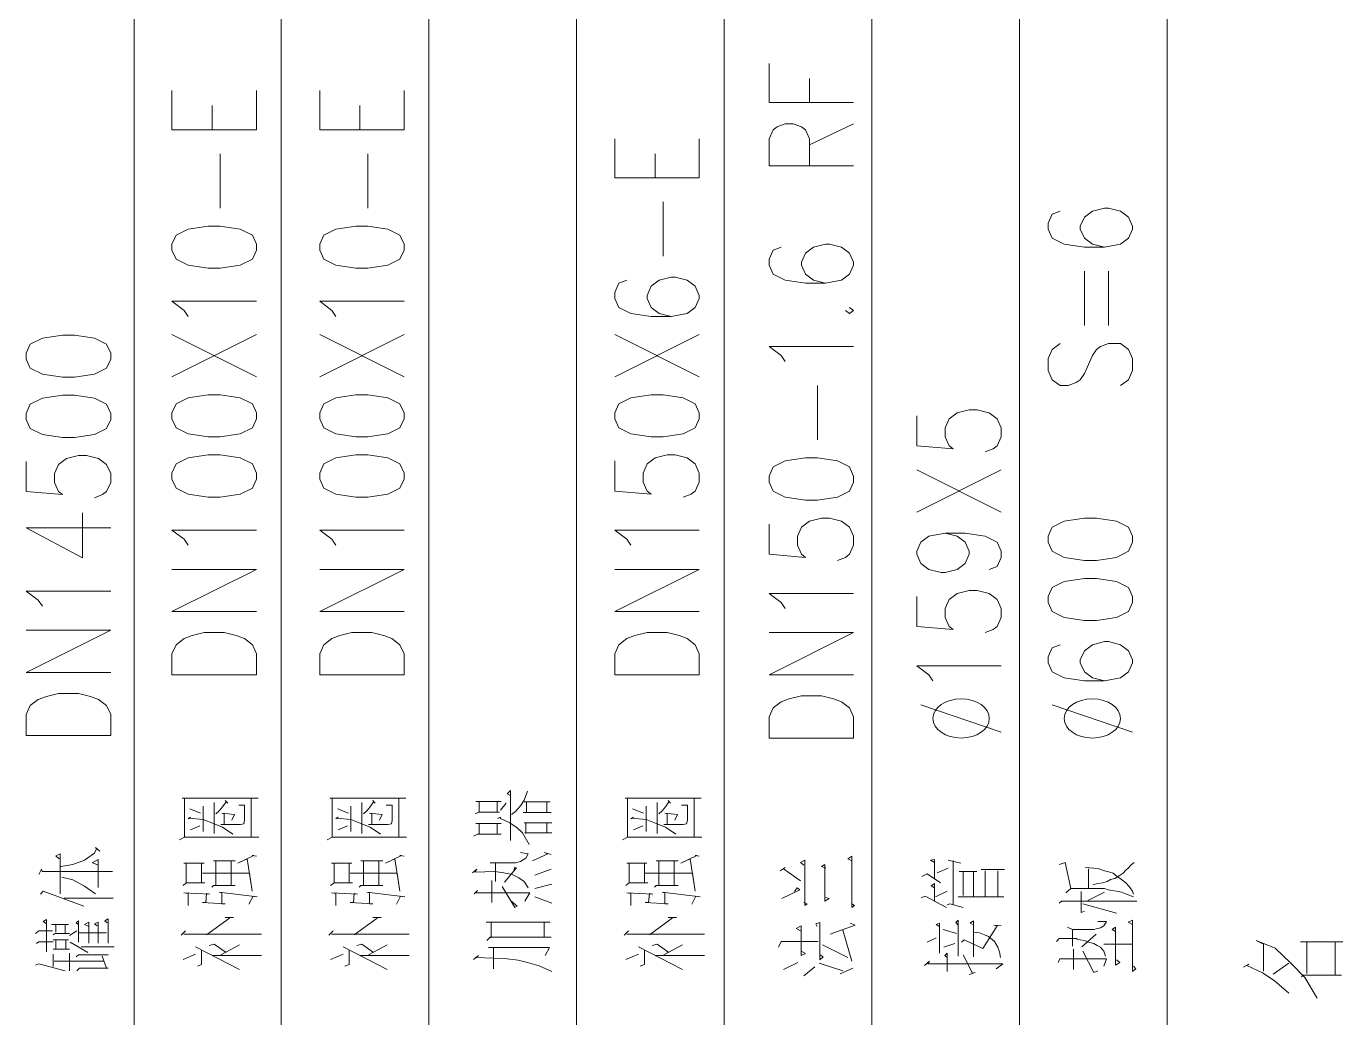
# Model space of a CAD drawing. Header units: millimetres. Extents: x 0 to 829, y 0 to 586.
# Drawn here: x 704.4 to 765.9, y 443.7 to 490.1 of the extents above; entities that cross this region are included whole.
import ezdxf

# ---------------------------------------------------------------- set-up
doc = ezdxf.new("R2010")
doc.units = ezdxf.units.MM

msp = doc.modelspace()

# ---------------------------------------------------------------- linework, layer by layer
at = {"color": 0, "lineweight": 0}
for points in [[(709.404361, 398.307278), (709.404361, 575.772139)], [(716.272944, 398.307278), (716.272944, 575.772139)], [(723.176806, 398.307278), (723.176806, 575.772139)], [(730.077139, 398.307278), (730.077139, 575.772139)], [(736.977472, 398.307278), (736.977472, 575.772139)], [(743.881333, 398.307278), (743.881333, 575.772139)], [(750.781667, 398.307278), (750.781667, 575.772139)], [(757.682, 398.307278), (757.682, 575.772139)], [(743.031139, 486.50525), (739.087083, 486.50525), (739.087083, 488.336167)], [(740.963861, 486.50525), (740.963861, 487.630611)], [(715.112306, 485.23525), (711.16825, 485.23525), (711.16825, 487.066167)], [(715.112306, 485.23525), (715.112306, 487.066167)], [(722.016167, 485.23525), (718.072111, 485.23525), (718.072111, 487.066167)], [(722.016167, 485.23525), (722.016167, 487.066167)], [(713.048556, 485.23525), (713.048556, 486.364139)], [(719.948889, 485.23525), (719.948889, 486.364139)], [(743.031139, 483.545444), (739.087083, 483.545444), (739.087083, 484.811917), (739.274056, 485.23525), (739.464556, 485.376361), (739.8385, 485.517472), (740.212444, 485.517472), (740.589917, 485.376361), (740.776889, 485.23525), (740.963861, 484.811917), (740.963861, 483.545444)], [(740.963861, 484.533222), (743.031139, 485.517472)], [(735.816833, 482.981), (731.872778, 482.981), (731.872778, 484.811917)], [(735.816833, 482.981), (735.816833, 484.811917)], [(713.4225, 481.573417), (713.4225, 484.109889)], [(720.322833, 481.573417), (720.322833, 484.109889)], [(733.753083, 482.981), (733.753083, 484.109889)], [(734.127028, 479.319167), (734.127028, 481.855639)], [(752.686667, 481.432306), (752.312722, 481.291194), (752.122222, 480.871389), (752.122222, 480.589167), (752.312722, 480.165833), (752.873639, 479.883611), (753.815556, 479.7425), (754.753944, 479.7425), (755.505361, 479.883611), (755.879306, 480.165833), (756.066278, 480.589167), (756.066278, 480.730278), (755.879306, 481.150083), (755.505361, 481.432306), (754.940917, 481.573417), (754.753944, 481.573417), (754.1895, 481.432306), (753.815556, 481.150083), (753.625056, 480.730278), (753.625056, 480.589167), (753.815556, 480.165833), (754.1895, 479.883611), (754.753944, 479.7425)], [(739.651528, 479.7425), (739.274056, 479.601389), (739.087083, 479.178056), (739.087083, 478.899361), (739.274056, 478.476028), (739.8385, 478.193806), (740.776889, 478.052694), (741.715278, 478.052694), (742.466694, 478.193806), (742.844167, 478.476028), (743.031139, 478.899361), (743.031139, 479.040472), (742.844167, 479.460278), (742.466694, 479.7425), (741.905778, 479.883611), (741.715278, 479.883611), (741.154361, 479.7425), (740.776889, 479.460278), (740.589917, 479.040472), (740.589917, 478.899361), (740.776889, 478.476028), (741.154361, 478.193806), (741.715278, 478.052694)], [(732.437222, 478.193806), (732.063278, 478.052694), (731.872778, 477.629361), (731.872778, 477.347139), (732.063278, 476.927333), (732.624194, 476.645111), (733.562583, 476.504), (734.5045, 476.504), (735.252389, 476.645111), (735.629861, 476.927333), (735.816833, 477.347139), (735.816833, 477.48825), (735.629861, 477.911583), (735.252389, 478.193806), (734.691472, 478.334917), (734.5045, 478.334917), (733.940056, 478.193806), (733.562583, 477.911583), (733.375611, 477.48825), (733.375611, 477.347139), (733.562583, 476.927333), (733.940056, 476.645111), (734.5045, 476.504)], [(753.815556, 476.080667), (753.815556, 478.617139)], [(754.940917, 476.080667), (754.940917, 478.617139)], [(711.919667, 476.504), (711.732694, 476.786222), (711.16825, 477.209556), (715.112306, 477.209556)], [(718.823528, 476.504), (718.633028, 476.786222), (718.072111, 477.209556), (722.016167, 477.209556)], [(742.653667, 476.786222), (742.844167, 476.645111), (743.031139, 476.786222), (742.844167, 476.927333)], [(715.112306, 473.685306), (711.16825, 475.657333)], [(711.16825, 473.685306), (715.112306, 475.657333)], [(722.016167, 473.685306), (718.072111, 475.657333)], [(718.072111, 473.685306), (722.016167, 475.657333)], [(735.816833, 473.685306), (731.872778, 475.657333)], [(731.872778, 473.685306), (735.816833, 475.657333)], [(739.8385, 474.390861), (739.651528, 474.673083), (739.087083, 475.096417), (743.031139, 475.096417)], [(752.686667, 475.237528), (752.312722, 474.955306), (752.122222, 474.531972), (752.122222, 473.967528), (752.312722, 473.544194), (752.686667, 473.2655), (753.064139, 473.2655), (753.438083, 473.406611), (753.625056, 473.544194), (753.815556, 473.826417), (754.1895, 474.673083), (754.376472, 474.955306), (754.566972, 475.096417), (754.940917, 475.237528), (755.505361, 475.237528), (755.879306, 474.955306), (756.066278, 474.531972), (756.066278, 473.967528), (755.879306, 473.544194), (755.505361, 473.2655)], [(741.341333, 470.729028), (741.341333, 473.2655)], [(745.987417, 471.854389), (745.987417, 470.446806), (747.677222, 470.305694), (747.49025, 470.446806), (747.303278, 470.870139), (747.303278, 471.293472), (747.49025, 471.713278), (747.867722, 471.9955), (748.428639, 472.136611), (748.806111, 472.136611), (749.370556, 471.9955), (749.7445, 471.713278), (749.931472, 471.293472), (749.931472, 470.870139), (749.7445, 470.446806), (749.557528, 470.305694), (749.180056, 470.164583)], [(704.359639, 469.716556), (704.359639, 468.308972), (706.049444, 468.167861), (705.862472, 468.308972), (705.671972, 468.732306), (705.671972, 469.152111), (705.862472, 469.575444), (706.236417, 469.857667), (706.800861, 469.998778), (707.174806, 469.998778), (707.73925, 469.857667), (708.113194, 469.575444), (708.303694, 469.152111), (708.303694, 468.732306), (708.113194, 468.308972), (707.926222, 468.167861), (707.552278, 468.02675)], [(731.872778, 469.744778), (731.872778, 468.333667), (733.562583, 468.192556), (733.375611, 468.333667), (733.188639, 468.757), (733.188639, 469.180333), (733.375611, 469.603667), (733.753083, 469.882361), (734.314, 470.023472), (734.691472, 470.023472), (735.252389, 469.882361), (735.629861, 469.603667), (735.816833, 469.180333), (735.816833, 468.757), (735.629861, 468.333667), (735.442889, 468.192556), (735.065417, 468.051444)], [(749.931472, 467.349417), (745.987417, 469.321444)], [(745.987417, 467.349417), (749.931472, 469.321444)], [(704.359639, 466.619167), (706.987833, 465.211583), (706.987833, 467.321194)], [(739.087083, 466.784972), (739.087083, 465.377389), (740.776889, 465.236278), (740.589917, 465.377389), (740.402944, 465.800722), (740.402944, 466.220528), (740.589917, 466.643861), (740.963861, 466.926083), (741.528306, 467.067194), (741.905778, 467.067194), (742.466694, 466.926083), (742.844167, 466.643861), (743.031139, 466.220528), (743.031139, 465.800722), (742.844167, 465.377389), (742.653667, 465.236278), (742.279722, 465.095167)], [(704.359639, 466.619167), (708.303694, 466.619167)], [(711.919667, 465.800722), (711.732694, 466.079417), (711.16825, 466.50275), (715.112306, 466.50275)], [(718.823528, 465.800722), (718.633028, 466.079417), (718.072111, 466.50275), (722.016167, 466.50275)], [(732.624194, 465.800722), (732.437222, 466.079417), (731.872778, 466.50275), (735.816833, 466.50275)], [(747.303278, 466.361639), (747.867722, 466.220528), (748.241667, 465.941833), (748.428639, 465.5185), (748.428639, 465.377389), (748.241667, 464.954056), (747.867722, 464.671833), (747.303278, 464.530722), (747.116306, 464.530722), (746.551861, 464.671833), (746.177917, 464.954056), (745.987417, 465.377389), (745.987417, 465.5185), (746.177917, 465.941833), (746.551861, 466.220528), (747.303278, 466.361639), (748.241667, 466.361639), (749.180056, 466.220528), (749.7445, 465.941833), (749.931472, 465.5185), (749.931472, 465.236278), (749.7445, 464.812944), (749.370556, 464.671833)], [(715.112306, 462.699806), (711.16825, 462.699806), (715.112306, 464.671833), (711.16825, 464.671833)], [(722.016167, 462.699806), (718.072111, 462.699806), (722.016167, 464.671833), (718.072111, 464.671833)], [(735.816833, 462.699806), (731.872778, 462.699806), (735.816833, 464.671833), (731.872778, 464.671833)], [(705.111056, 462.957333), (704.920556, 463.239556), (704.359639, 463.659361), (708.303694, 463.659361)], [(739.8385, 462.840917), (739.651528, 463.123139), (739.087083, 463.546472), (743.031139, 463.546472)], [(745.987417, 463.405361), (745.987417, 461.997778), (747.677222, 461.856667), (747.49025, 461.997778), (747.303278, 462.417583), (747.303278, 462.840917), (747.49025, 463.26425), (747.867722, 463.546472), (748.428639, 463.687583), (748.806111, 463.687583), (749.370556, 463.546472), (749.7445, 463.26425), (749.931472, 462.840917), (749.931472, 462.417583), (749.7445, 461.997778), (749.557528, 461.856667), (749.180056, 461.715556)], [(708.303694, 459.856417), (704.359639, 459.856417), (708.303694, 461.828444), (704.359639, 461.828444)], [(743.031139, 459.743528), (739.087083, 459.743528), (743.031139, 461.715556), (739.087083, 461.715556)], [(752.686667, 461.151111), (752.312722, 461.01), (752.122222, 460.586667), (752.122222, 460.307972), (752.312722, 459.884639), (752.873639, 459.602417), (753.815556, 459.461306), (754.753944, 459.461306), (755.505361, 459.602417), (755.879306, 459.884639), (756.066278, 460.307972), (756.066278, 460.445556), (755.879306, 460.868889), (755.505361, 461.151111), (754.940917, 461.292222), (754.753944, 461.292222), (754.1895, 461.151111), (753.815556, 460.868889), (753.625056, 460.445556), (753.625056, 460.307972), (753.815556, 459.884639), (754.1895, 459.602417), (754.753944, 459.461306)], [(746.738833, 459.461306), (746.551861, 459.743528), (745.987417, 460.166861), (749.931472, 460.166861)], [(746.177917, 458.335944), (749.931472, 457.065944)], [(752.312722, 458.335944), (756.066278, 457.065944)], [(726.993861, 451.993), (726.993861, 454.328389), (726.835111, 454.180222), (726.955056, 454.12025)], [(727.032667, 453.203028), (727.230222, 453.351194), (727.466583, 453.619306), (727.625333, 453.883889), (727.784083, 454.300167)], [(711.524556, 452.02475), (711.760917, 452.144694), (715.23225, 452.144694), (714.875944, 452.144694), (714.875944, 453.975611), (715.193444, 453.975611), (711.6445, 453.975611), (711.760917, 453.975611), (711.760917, 452.144694)], [(712.62875, 452.409278), (712.62875, 453.591083)], [(713.140278, 452.321083), (713.140278, 453.771)], [(713.221417, 453.238306), (713.376639, 453.386472), (713.535389, 453.562861), (713.694139, 453.799222), (713.655333, 453.859194), (713.77175, 453.73925)], [(713.969306, 452.941972), (714.08925, 453.206556), (713.496583, 453.266528), (713.613, 453.238306), (713.613, 452.733833), (713.457778, 452.733833), (714.364417, 452.733833), (714.523167, 452.765583), (714.561972, 452.941972), (714.561972, 453.651056), (714.286806, 453.651056)], [(718.424889, 452.02475), (718.66125, 452.144694), (722.132583, 452.144694), (721.776278, 452.144694), (721.776278, 453.975611), (722.093778, 453.975611), (718.544833, 453.975611), (718.66125, 453.975611), (718.66125, 452.144694)], [(719.529083, 452.409278), (719.529083, 453.591083)], [(720.044139, 452.321083), (720.044139, 453.771)], [(720.12175, 453.238306), (720.2805, 453.386472), (720.435722, 453.562861), (720.594472, 453.799222), (720.555667, 453.859194), (720.672083, 453.73925)], [(720.869639, 452.941972), (720.989583, 453.206556), (720.396917, 453.266528), (720.516861, 453.238306), (720.516861, 452.733833), (720.358111, 452.733833), (721.26475, 452.733833), (721.4235, 452.765583), (721.462306, 452.941972), (721.462306, 453.651056), (721.187139, 453.651056)], [(725.339333, 453.234778), (725.494556, 453.322972), (726.482333, 453.322972), (726.362389, 453.322972), (726.362389, 453.823917), (726.559944, 453.823917), (725.378139, 453.823917), (725.533361, 453.823917), (725.533361, 453.322972)], [(726.521139, 453.411167), (726.796306, 453.735722)], [(727.586528, 453.29475), (728.888278, 453.29475), (728.690722, 453.29475), (728.690722, 453.795694), (728.845944, 453.795694), (727.625333, 453.795694), (727.74175, 453.795694), (727.74175, 453.322972)], [(732.229083, 452.02475), (732.465444, 452.144694), (735.936778, 452.144694), (735.580472, 452.144694), (735.580472, 453.975611), (735.897972, 453.975611), (732.3455, 453.975611), (732.465444, 453.975611), (732.465444, 452.144694)], [(733.333278, 452.409278), (733.333278, 453.591083)], [(733.844806, 452.321083), (733.844806, 453.771)], [(733.925944, 453.238306), (734.081167, 453.386472), (734.239917, 453.562861), (734.398667, 453.799222), (734.359861, 453.859194), (734.476278, 453.73925)], [(734.673833, 452.941972), (734.793778, 453.206556), (734.201111, 453.266528), (734.317528, 453.238306), (734.317528, 452.733833), (734.162306, 452.733833), (735.068944, 452.733833), (735.224167, 452.765583), (735.2665, 452.941972), (735.2665, 453.651056), (734.987806, 453.651056)], [(711.919667, 453.001944), (712.036083, 453.090139), (711.958472, 453.030167), (712.62875, 452.970194), (713.101472, 452.793806), (713.535389, 452.617417), (714.008111, 452.289333)], [(711.997278, 453.474667), (712.508806, 453.266528)], [(718.82, 453.001944), (718.939944, 453.090139), (718.858806, 453.030167), (719.529083, 452.970194), (720.001806, 452.793806), (720.435722, 452.617417), (720.911972, 452.289333)], [(718.897611, 453.474667), (719.412667, 453.266528)], [(726.401194, 453.026639), (726.521139, 453.086611), (726.521139, 453.026639), (726.955056, 452.8185), (727.307833, 452.582139), (727.547722, 452.345778), (727.861694, 451.813083)], [(732.624194, 453.001944), (732.740611, 453.090139), (732.663, 453.030167), (733.333278, 452.970194), (733.806, 452.793806), (734.239917, 452.617417), (734.712639, 452.289333)], [(732.701806, 453.474667), (733.213333, 453.266528)], [(712.036083, 452.497472), (712.47, 452.673861)], [(718.939944, 452.497472), (719.373861, 452.673861)], [(725.258194, 452.197611), (725.45575, 452.289333), (726.559944, 452.289333), (726.362389, 452.289333), (726.362389, 452.790278), (726.559944, 452.790278), (725.378139, 452.790278), (725.533361, 452.790278), (725.533361, 452.317556)], [(727.664139, 452.345778), (728.927083, 452.345778), (728.690722, 452.345778), (728.690722, 452.8185), (728.927083, 452.8185), (727.625333, 452.8185), (727.702944, 452.8185), (727.702944, 452.317556)], [(732.740611, 452.497472), (733.174528, 452.673861)], [(705.975361, 450.779444), (706.529222, 450.867639), (707.079556, 451.075778), (707.552278, 451.400333), (707.633417, 451.608472), (707.591083, 451.664917), (707.788639, 451.488528)], [(705.936556, 449.505917), (705.936556, 451.372111), (705.739, 451.280389), (705.89775, 451.13575)], [(707.711028, 449.80225), (707.711028, 451.104), (707.435861, 450.955833)], [(713.023861, 449.805778), (713.101472, 449.893972), (714.128056, 449.893972), (713.9305, 449.893972), (713.9305, 451.047556), (714.128056, 451.047556), (713.101472, 451.047556), (713.221417, 451.047556), (713.221417, 449.893972), (713.221417, 450.458417), (712.589944, 450.458417), (714.798333, 450.458417), (714.91475, 449.629389), (714.678389, 451.13575), (714.244472, 450.931139), (714.995889, 451.283917), (714.91475, 451.283917), (715.112306, 451.255694)], [(719.924194, 449.805778), (720.001806, 449.893972), (721.028389, 449.893972), (720.830833, 449.893972), (720.830833, 451.047556), (721.028389, 451.047556), (720.001806, 451.047556), (720.12175, 451.047556), (720.12175, 449.893972), (720.12175, 450.458417), (719.490278, 450.458417), (721.698667, 450.458417), (721.818611, 449.629389), (721.58225, 451.13575), (721.148333, 450.931139), (721.896222, 451.283917), (721.818611, 451.283917), (722.016167, 451.255694)], [(726.284778, 450.070361), (726.284778, 450.955833), (726.048417, 450.955833), (727.230222, 450.955833), (727.466583, 451.015806), (727.702944, 451.163972), (727.822889, 451.372111), (727.466583, 451.428556)], [(728.020444, 451.044028), (728.729528, 451.372111), (728.570778, 451.428556), (728.888278, 451.340361)], [(733.728389, 449.805778), (733.806, 449.893972), (734.832583, 449.893972), (734.635028, 449.893972), (734.635028, 451.047556), (734.832583, 451.047556), (733.806, 451.047556), (733.925944, 451.047556), (733.925944, 449.893972), (733.925944, 450.458417), (733.294472, 450.458417), (735.502861, 450.458417), (735.619278, 449.629389), (735.382917, 451.13575), (734.949, 450.931139), (735.700417, 451.283917), (735.619278, 451.283917), (735.816833, 451.255694)], [(740.702806, 449.096694), (740.861556, 449.036722), (740.745139, 448.948528), (740.745139, 451.079306), (740.547583, 450.959361), (740.702806, 450.842944)], [(742.953528, 449.036722), (743.069944, 448.948528), (742.953528, 448.860333), (742.953528, 451.255694), (742.755972, 451.13575), (742.953528, 451.047556)], [(746.816444, 450.222056), (746.816444, 451.107528), (746.618889, 451.079306), (746.816444, 450.959361)], [(747.447917, 451.079306), (748.040583, 450.931139)], [(747.684278, 449.0085), (747.684278, 451.047556)], [(704.948778, 450.394917), (705.068722, 450.6595), (705.107528, 450.543083), (708.381306, 450.543083)], [(707.474667, 450.955833), (707.711028, 450.839417)], [(711.683306, 449.893972), (711.838528, 450.013917), (712.706361, 450.013917), (712.551139, 450.013917), (712.551139, 450.931139), (712.667556, 450.931139), (711.722111, 450.931139), (711.838528, 450.931139), (711.838528, 450.013917)], [(718.583639, 449.893972), (718.742389, 450.013917), (719.610222, 450.013917), (719.451472, 450.013917), (719.451472, 450.931139), (719.567889, 450.931139), (718.622444, 450.931139), (718.742389, 450.931139), (718.742389, 450.013917)], [(725.219389, 450.483111), (725.416944, 450.6595), (725.339333, 450.511333), (726.245972, 450.543083), (726.679889, 450.483111), (727.071472, 450.394917), (727.388972, 450.24675), (727.625333, 450.070361), (727.822889, 449.774028)], [(726.718694, 450.038611), (727.269028, 450.719472), (727.191417, 450.751222), (727.152611, 450.571306)], [(728.136861, 450.366694), (728.888278, 450.6595)], [(732.387833, 449.893972), (732.543056, 450.013917), (733.410889, 450.013917), (733.255667, 450.013917), (733.255667, 450.931139), (733.372083, 450.931139), (732.426639, 450.931139), (732.543056, 450.931139), (732.543056, 450.013917)], [(739.598611, 450.574833), (739.834972, 450.723), (739.757361, 450.663028), (740.547583, 450.102111)], [(741.729389, 449.333056), (741.888139, 449.273083), (741.690583, 449.156667), (741.690583, 450.871167), (741.531833, 450.782972), (741.729389, 450.694778)], [(746.223778, 450.31025), (746.463667, 450.426667), (747.091611, 450.013917)], [(746.936389, 450.486639), (747.447917, 450.694778)], [(747.959444, 450.546611), (748.788472, 450.546611)], [(748.157, 449.42125), (748.157, 450.546611)], [(748.629722, 449.393028), (748.629722, 450.546611)], [(748.986028, 450.634806), (750.090222, 450.634806)], [(749.183583, 449.393028), (749.183583, 450.574833)], [(749.77625, 449.361278), (749.77625, 450.574833)], [(752.637278, 450.871167), (752.912444, 450.959361), (753.187611, 449.745806), (752.95125, 449.541194)], [(753.857889, 450.723), (754.253, 450.694778), (754.489361, 450.663028), (754.764528, 450.574833), (755.004417, 450.514861), (755.159639, 450.458417), (755.357194, 450.31025), (755.55475, 450.162083), (755.752306, 450.013917), (755.911056, 449.837528), (756.066278, 449.629389), (756.108611, 449.481222)], [(754.016639, 449.745806), (754.016639, 450.663028)], [(754.214194, 449.925722), (754.450556, 449.982167), (754.686917, 450.013917), (754.884472, 450.073889), (755.043222, 450.162083), (755.240778, 450.222056), (755.438333, 450.338472), (755.632361, 450.458417), (755.752306, 450.606583), (755.868722, 450.694778), (755.988667, 450.842944), (756.147417, 450.959361)], [(706.014167, 450.274972), (706.529222, 450.158556), (707.079556, 449.862222), (707.591083, 449.505917)], [(726.126028, 449.093167), (726.126028, 450.126806), (726.126028, 449.537667), (725.378139, 449.537667), (727.9005, 449.537667), (727.664139, 449.153139)], [(726.993861, 449.181361), (727.307833, 448.916778), (727.191417, 448.856806), (726.59875, 449.834)], [(728.136861, 449.742278), (728.927083, 449.950417)], [(746.816444, 449.156667), (746.816444, 449.982167), (746.657694, 449.86575), (746.816444, 449.777556)], [(705.029917, 449.477694), (705.146333, 449.625861), (707.04075, 448.916778)], [(706.134111, 449.301306), (708.420111, 449.301306)], [(711.919667, 448.948528), (711.919667, 449.509444), (711.722111, 449.541194), (712.942722, 449.481222), (712.7875, 449.509444), (712.748694, 449.096694), (712.589944, 449.096694), (713.655333, 449.036722), (713.496583, 449.036722), (713.496583, 449.541194), (713.376639, 449.569417), (715.151111, 449.361278), (714.957083, 449.393028), (714.759528, 449.0085)], [(718.82, 448.948528), (718.82, 449.509444), (718.622444, 449.541194), (719.846583, 449.481222), (719.687833, 449.509444), (719.649028, 449.096694), (719.490278, 449.096694), (720.555667, 449.036722), (720.396917, 449.036722), (720.396917, 449.541194), (720.2805, 449.569417), (722.054972, 449.361278), (721.857417, 449.393028), (721.659861, 449.0085)], [(725.297, 449.505917), (725.45575, 449.654083)], [(728.136861, 449.35775), (728.927083, 449.064944)], [(732.624194, 448.948528), (732.624194, 449.509444), (732.426639, 449.541194), (733.64725, 449.481222), (733.492028, 449.509444), (733.449694, 449.096694), (733.294472, 449.096694), (734.359861, 449.036722), (734.201111, 449.036722), (734.201111, 449.541194), (734.081167, 449.569417), (735.855639, 449.361278), (735.658083, 449.393028), (735.464056, 449.0085)], [(739.67975, 449.273083), (740.508778, 449.689361), (740.388833, 449.777556), (740.268889, 449.601167)], [(746.184972, 449.304833), (746.382528, 449.393028), (747.370306, 448.860333)], [(746.85525, 449.361278), (747.409111, 449.629389)], [(747.920639, 449.361278), (750.051417, 449.361278)], [(753.187611, 449.745806), (754.764528, 449.745806), (754.923278, 449.689361), (755.120833, 449.657611), (755.318389, 449.629389), (755.55475, 449.569417), (755.791111, 449.481222), (756.108611, 449.361278)], [(753.819083, 448.683944), (753.660333, 448.623972), (753.660333, 449.601167)], [(753.977833, 449.184889), (754.764528, 449.569417)], [(747.409111, 448.97675), (747.525528, 449.036722), (748.157, 448.860333)], [(752.637278, 449.068472), (752.753694, 449.156667), (756.263833, 449.156667)], [(753.741472, 449.036722), (755.318389, 448.592222)], [(705.305083, 446.786), (705.305083, 448.295889), (705.146333, 448.207694), (705.305083, 448.08775)], [(705.541444, 448.059528), (706.331667, 448.059528)], [(705.739, 447.703222), (705.739, 448.059528)], [(706.172917, 447.675), (706.172917, 448.059528)], [(706.804389, 447.2305), (706.804389, 448.235917), (706.684444, 448.147722), (706.804389, 448.059528)], [(707.277111, 447.19875), (707.277111, 448.175944), (707.079556, 448.059528), (707.277111, 447.967806)], [(707.711028, 447.19875), (707.711028, 448.175944), (707.552278, 448.08775), (707.672222, 447.999556)], [(708.18375, 447.19875), (708.18375, 448.324111), (708.025, 448.235917), (708.144944, 448.147722)], [(712.7875, 447.586806), (713.852889, 448.355861)], [(713.655333, 448.387611), (714.046917, 448.387611)], [(719.687833, 447.586806), (720.753222, 448.355861)], [(720.555667, 448.387611), (720.950778, 448.387611)], [(725.889667, 447.318694), (726.048417, 447.466861), (728.888278, 447.466861), (728.570778, 447.466861), (728.570778, 448.175944), (728.845944, 448.175944), (725.850861, 448.175944), (726.087222, 448.175944), (726.087222, 447.438639)], [(733.492028, 447.586806), (734.553889, 448.355861)], [(734.359861, 448.387611), (734.751444, 448.387611)], [(740.586389, 446.81775), (740.783944, 446.701333), (740.586389, 446.613139), (740.586389, 448.003083), (740.350028, 447.883139), (740.547583, 447.766722)], [(741.454222, 446.641361), (741.612972, 446.553167), (741.454222, 446.405), (741.454222, 448.15125), (741.256667, 448.091278), (741.334278, 447.971333)], [(741.926944, 447.618556), (743.10875, 448.031306), (742.872389, 448.1195)], [(747.052806, 446.729556), (747.052806, 448.1195), (746.894056, 448.063056), (747.052806, 447.971333)], [(747.920639, 446.581389), (747.920639, 448.267667), (747.804222, 448.15125), (747.920639, 448.031306)], [(748.079389, 447.234028), (748.195806, 447.350444), (749.063639, 446.937694), (749.733917, 448.003083), (749.578694, 448.031306), (749.931472, 448.003083)], [(748.629722, 446.553167), (748.629722, 448.239444), (748.4745, 448.1195), (748.590917, 448.063056)], [(753.032389, 447.943111), (753.26875, 447.823167), (754.253, 447.823167), (754.372944, 447.854917), (754.5705, 447.914889), (754.725722, 448.003083), (754.845667, 448.207694), (754.450556, 448.207694)], [(756.108611, 446.108667), (756.225028, 445.99225), (756.066278, 445.872306), (756.066278, 448.267667), (755.868722, 448.179472), (756.066278, 448.063056)], [(704.793556, 447.64325), (704.948778, 447.763194), (705.58025, 447.763194)], [(705.619056, 447.583278), (705.700194, 447.64325), (706.370472, 447.64325)], [(705.619056, 447.346917), (706.331667, 447.346917)], [(706.211722, 446.905944), (706.211722, 447.346917)], [(706.370472, 447.555056), (706.72325, 447.763194)], [(706.804389, 447.675), (708.106139, 447.675)], [(711.602167, 447.558583), (711.799722, 447.766722)], [(711.722111, 447.618556), (715.348667, 447.618556)], [(718.506028, 447.558583), (718.703583, 447.766722)], [(718.622444, 447.618556), (722.252528, 447.618556)], [(732.306694, 447.558583), (732.50425, 447.766722)], [(732.426639, 447.618556), (736.053194, 447.618556)], [(742.953528, 446.345028), (742.519611, 447.794944)], [(746.463667, 447.234028), (746.894056, 447.438639)], [(747.211556, 447.823167), (747.843028, 447.646778)], [(748.672056, 447.70675), (748.908417, 447.678528), (749.144778, 447.586806), (749.342333, 447.498611), (749.6175, 447.26225), (749.77625, 446.997667), (749.853861, 446.789528), (749.892667, 446.524944)], [(752.517333, 447.26225), (752.637278, 447.410417), (753.466306, 447.410417), (753.466306, 447.382194), (753.621528, 447.350444), (753.819083, 447.322222), (754.016639, 447.234028), (754.253, 447.174056), (754.41175, 447.085861), (754.5705, 446.997667), (754.725722, 446.81775), (754.806861, 446.581389)], [(753.26875, 447.054111), (753.26875, 447.823167)], [(753.702667, 447.025889), (754.372944, 447.618556)], [(755.318389, 446.405), (755.477139, 446.285056), (755.279583, 446.168639), (755.279583, 447.943111), (755.120833, 447.823167), (755.279583, 447.734972)], [(704.832361, 447.170528), (704.948778, 447.258722), (705.619056, 447.258722)], [(705.619056, 446.905944), (706.370472, 446.905944)], [(705.739, 446.905944), (705.739, 447.318694)], [(706.370472, 445.900528), (706.370472, 446.726028)], [(706.409278, 447.2305), (707.238306, 446.757778)], [(706.920806, 447.022361), (708.458917, 447.022361)], [(712.272444, 447.025889), (714.325611, 445.9605)], [(712.353583, 446.108667), (712.551139, 446.196861), (712.551139, 446.877722)], [(712.903917, 447.085861), (713.140278, 447.145833), (713.694139, 446.761306)], [(713.457778, 446.641361), (714.325611, 447.114083)], [(719.176306, 447.025889), (721.225944, 445.9605)], [(719.253917, 446.108667), (719.451472, 446.196861), (719.451472, 446.877722)], [(719.807778, 447.085861), (720.044139, 447.145833), (720.594472, 446.761306)], [(720.358111, 446.641361), (721.225944, 447.114083)], [(726.203639, 445.988722), (726.203639, 446.994139), (725.967278, 446.994139), (728.807139, 446.994139), (728.609583, 446.609611)], [(732.976972, 447.025889), (735.030139, 445.9605)], [(733.058111, 446.108667), (733.255667, 446.196861), (733.255667, 446.877722)], [(733.608444, 447.085861), (733.844806, 447.145833), (734.398667, 446.761306)], [(734.162306, 446.641361), (735.030139, 447.114083)], [(739.521, 446.997667), (739.640944, 447.26225), (741.373083, 447.26225)], [(741.570639, 447.114083), (742.755972, 446.524944)], [(747.250361, 446.997667), (747.761889, 447.174056)], [(747.409111, 445.872306), (747.409111, 446.729556), (747.289167, 446.613139), (747.409111, 446.524944)], [(753.307556, 445.9605), (753.307556, 446.909472)], [(754.450556, 445.900528), (754.253, 445.812333), (753.741472, 446.81775)], [(754.725722, 447.145833), (756.066278, 447.145833)], [(762.194028, 445.882889), (762.194028, 447.138778), (761.848306, 447.322222), (762.737306, 446.955333), (763.474611, 446.253306), (764.116667, 445.586556), (764.705806, 444.623472)], [(763.9685, 445.621833), (764.067278, 445.695917), (765.84175, 445.695917), (765.545417, 445.695917), (765.545417, 447.248139), (765.891139, 447.248139), (763.919111, 447.248139), (764.215444, 447.248139), (764.215444, 445.77)], [(704.793556, 446.165111), (704.948778, 446.225083), (706.172917, 445.900528)], [(705.619056, 446.105139), (705.619056, 446.669583)], [(705.661389, 446.3415), (707.986194, 446.3415)], [(706.684444, 446.549639), (706.804389, 446.637833), (708.18375, 446.637833)], [(708.106139, 446.016944), (707.908583, 446.577861)], [(711.683306, 446.433222), (712.272444, 446.669583)], [(713.062667, 446.613139), (715.348667, 446.613139)], [(718.583639, 446.433222), (719.176306, 446.669583)], [(719.963, 446.613139), (722.252528, 446.613139)], [(725.258194, 446.429694), (725.494556, 446.609611), (725.378139, 446.521417), (726.203639, 446.489667), (726.835111, 446.461444), (727.350167, 446.401472), (727.784083, 446.285056), (728.334417, 446.136889), (728.927083, 445.868778)], [(732.387833, 446.433222), (732.976972, 446.669583)], [(733.767194, 446.613139), (736.053194, 446.613139)], [(739.757361, 445.9605), (740.427639, 446.285056)], [(742.519611, 445.900528), (741.415417, 446.256833)], [(746.343722, 446.140417), (746.580083, 446.345028), (746.502472, 446.228611), (750.012611, 446.228611), (749.695111, 445.99225)], [(748.432167, 445.724139), (748.710861, 445.812333), (748.590917, 445.784111), (748.157, 446.641361)], [(752.598472, 446.285056), (752.676083, 446.464972), (754.845667, 446.464972), (754.725722, 446.108667)], [(761.255639, 446.066333), (761.502583, 446.2145), (761.403806, 446.140417), (762.144639, 445.808806), (762.687917, 445.438389), (763.375833, 444.845722)], [(762.638528, 445.734722), (763.375833, 446.253306)], [(706.72325, 445.900528), (706.843194, 446.016944), (708.18375, 446.016944)], [(740.702806, 445.664167), (741.217861, 446.080444)], [(742.399667, 445.755889), (742.992333, 446.020472)]]:
    msp.add_lwpolyline(points, dxfattribs=at)
for points in [[(711.16825, 479.601389), (711.35875, 479.178056), (711.919667, 478.899361), (712.858056, 478.75825), (713.4225, 478.75825), (714.360889, 478.899361), (714.925333, 479.178056), (715.112306, 479.601389), (715.112306, 479.883611), (714.925333, 480.306944), (714.360889, 480.589167), (713.4225, 480.730278), (712.858056, 480.730278), (711.919667, 480.589167), (711.35875, 480.306944), (711.16825, 479.883611)], [(718.072111, 479.601389), (718.259083, 479.178056), (718.823528, 478.899361), (719.761917, 478.75825), (720.322833, 478.75825), (721.26475, 478.899361), (721.825667, 479.178056), (722.016167, 479.601389), (722.016167, 479.883611), (721.825667, 480.306944), (721.26475, 480.589167), (720.322833, 480.730278), (719.761917, 480.730278), (718.823528, 480.589167), (718.259083, 480.306944), (718.072111, 479.883611)], [(704.359639, 474.507278), (704.546611, 474.083944), (705.111056, 473.801722), (706.049444, 473.660611), (706.613889, 473.660611), (707.552278, 473.801722), (708.113194, 474.083944), (708.303694, 474.507278), (708.303694, 474.785972), (708.113194, 475.209306), (707.552278, 475.491528), (706.613889, 475.632639), (706.049444, 475.632639), (705.111056, 475.491528), (704.546611, 475.209306), (704.359639, 474.785972)], [(704.359639, 471.688583), (704.546611, 471.26525), (705.111056, 470.986556), (706.049444, 470.845444), (706.613889, 470.845444), (707.552278, 470.986556), (708.113194, 471.26525), (708.303694, 471.688583), (708.303694, 471.970806), (708.113194, 472.394139), (707.552278, 472.676361), (706.613889, 472.817472), (706.049444, 472.817472), (705.111056, 472.676361), (704.546611, 472.394139), (704.359639, 471.970806)], [(711.16825, 471.713278), (711.35875, 471.293472), (711.919667, 471.01125), (712.858056, 470.870139), (713.4225, 470.870139), (714.360889, 471.01125), (714.925333, 471.293472), (715.112306, 471.713278), (715.112306, 471.9955), (714.925333, 472.418833), (714.360889, 472.701056), (713.4225, 472.842167), (712.858056, 472.842167), (711.919667, 472.701056), (711.35875, 472.418833), (711.16825, 471.9955)], [(718.072111, 471.713278), (718.259083, 471.293472), (718.823528, 471.01125), (719.761917, 470.870139), (720.322833, 470.870139), (721.26475, 471.01125), (721.825667, 471.293472), (722.016167, 471.713278), (722.016167, 471.9955), (721.825667, 472.418833), (721.26475, 472.701056), (720.322833, 472.842167), (719.761917, 472.842167), (718.823528, 472.701056), (718.259083, 472.418833), (718.072111, 471.9955)], [(731.872778, 471.713278), (732.063278, 471.293472), (732.624194, 471.01125), (733.562583, 470.870139), (734.127028, 470.870139), (735.065417, 471.01125), (735.629861, 471.293472), (735.816833, 471.713278), (735.816833, 471.9955), (735.629861, 472.418833), (735.065417, 472.701056), (734.127028, 472.842167), (733.562583, 472.842167), (732.624194, 472.701056), (732.063278, 472.418833), (731.872778, 471.9955)], [(711.16825, 468.898111), (711.35875, 468.474778), (711.919667, 468.192556), (712.858056, 468.051444), (713.4225, 468.051444), (714.360889, 468.192556), (714.925333, 468.474778), (715.112306, 468.898111), (715.112306, 469.180333), (714.925333, 469.603667), (714.360889, 469.882361), (713.4225, 470.023472), (712.858056, 470.023472), (711.919667, 469.882361), (711.35875, 469.603667), (711.16825, 469.180333)], [(718.072111, 468.898111), (718.259083, 468.474778), (718.823528, 468.192556), (719.761917, 468.051444), (720.322833, 468.051444), (721.26475, 468.192556), (721.825667, 468.474778), (722.016167, 468.898111), (722.016167, 469.180333), (721.825667, 469.603667), (721.26475, 469.882361), (720.322833, 470.023472), (719.761917, 470.023472), (718.823528, 469.882361), (718.259083, 469.603667), (718.072111, 469.180333)], [(739.087083, 468.757), (739.274056, 468.333667), (739.8385, 468.051444), (740.776889, 467.910333), (741.341333, 467.910333), (742.279722, 468.051444), (742.844167, 468.333667), (743.031139, 468.757), (743.031139, 469.039222), (742.844167, 469.462556), (742.279722, 469.744778), (741.341333, 469.882361), (740.776889, 469.882361), (739.8385, 469.744778), (739.274056, 469.462556), (739.087083, 469.039222)], [(752.122222, 465.941833), (752.312722, 465.5185), (752.873639, 465.236278), (753.815556, 465.095167), (754.376472, 465.095167), (755.314861, 465.236278), (755.879306, 465.5185), (756.066278, 465.941833), (756.066278, 466.220528), (755.879306, 466.643861), (755.314861, 466.926083), (754.376472, 467.067194), (753.815556, 467.067194), (752.873639, 466.926083), (752.312722, 466.643861), (752.122222, 466.220528)], [(752.122222, 463.123139), (752.312722, 462.699806), (752.873639, 462.417583), (753.815556, 462.28), (754.376472, 462.28), (755.314861, 462.417583), (755.879306, 462.699806), (756.066278, 463.123139), (756.066278, 463.405361), (755.879306, 463.828694), (755.314861, 464.110917), (754.376472, 464.2485), (753.815556, 464.2485), (752.873639, 464.110917), (752.312722, 463.828694), (752.122222, 463.405361)], [(715.112306, 459.743528), (711.16825, 459.743528), (711.16825, 460.727778), (711.35875, 461.151111), (711.732694, 461.433333), (712.110167, 461.574444), (712.671083, 461.715556), (713.609472, 461.715556), (714.173917, 461.574444), (714.551389, 461.433333), (714.925333, 461.151111), (715.112306, 460.727778)], [(722.016167, 459.743528), (718.072111, 459.743528), (718.072111, 460.727778), (718.259083, 461.151111), (718.633028, 461.433333), (719.0105, 461.574444), (719.574944, 461.715556), (720.513333, 461.715556), (721.07425, 461.574444), (721.451722, 461.433333), (721.825667, 461.151111), (722.016167, 460.727778)], [(735.816833, 459.743528), (731.872778, 459.743528), (731.872778, 460.727778), (732.063278, 461.151111), (732.437222, 461.433333), (732.811167, 461.574444), (733.375611, 461.715556), (734.314, 461.715556), (734.878444, 461.574444), (735.252389, 461.433333), (735.629861, 461.151111), (735.816833, 460.727778)], [(708.303694, 456.900139), (704.359639, 456.900139), (704.359639, 457.887917), (704.546611, 458.307722), (704.920556, 458.589944), (705.298028, 458.731056), (705.862472, 458.872167), (706.800861, 458.872167), (707.361778, 458.731056), (707.73925, 458.589944), (708.113194, 458.307722), (708.303694, 457.887917)], [(743.031139, 456.783722), (739.087083, 456.783722), (739.087083, 457.7715), (739.274056, 458.194833), (739.651528, 458.477056), (740.025472, 458.614639), (740.589917, 458.75575), (741.528306, 458.75575), (742.09275, 458.614639), (742.466694, 458.477056), (742.844167, 458.194833), (743.031139, 457.7715)]]:
    msp.add_lwpolyline(points, close=True, dxfattribs=at)
for centre in [(748.054694, 457.699181), (754.1895, 457.699181)]:
    msp.add_ellipse(centre, major_axis=(1.315861, 0), ratio=0.69571, start_param=0, end_param=6.283185, dxfattribs=at)

doc.saveas('drawing.dxf')
